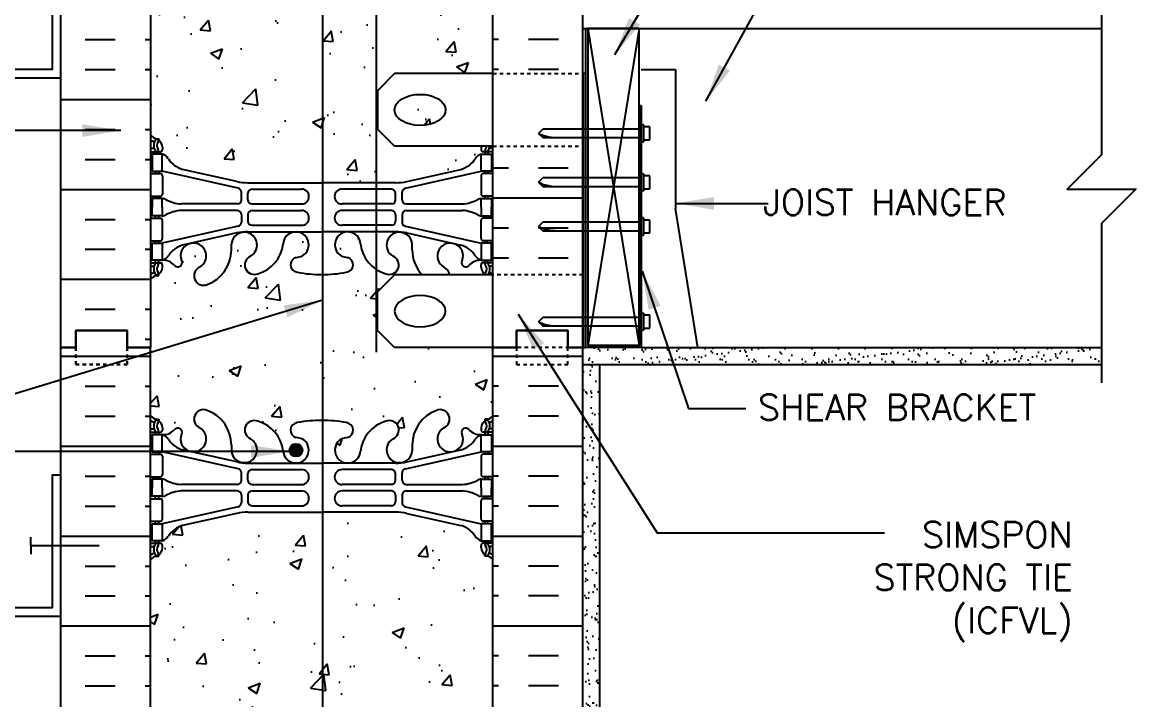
# Model space of a CAD drawing. Header units: inches. Extents: x 108.3 to 158.9, y -15.7 to 51.6.
# Drawn here: x 126.34 to 158.87, y 13.34 to 33.12 of the extents above; entities that cross this region are included whole.
import ezdxf
from ezdxf.enums import TextEntityAlignment as Align

# ---------------------------------------------------------------- set-up
doc = ezdxf.new("R2010")
doc.units = ezdxf.units.IN
doc.header["$LTSCALE"] = 0.5
doc.header["$MEASUREMENT"] = 0
doc.linetypes.add('DASHED2', pattern=[0.375, 0.25, -0.125])
doc.linetypes.add('HIDDEN2', pattern=[0.1875, 0.125, -0.0625])
for name, color, linetype in [('HATCH', 12, 'Continuous'), ('line25', 2, 'Continuous'), ('LINE3', 3, 'Continuous'), ('LINE50', 5, 'Continuous'), ('LINE9', 9, 'Continuous'), ('TEXT', 4, 'Continuous'), ('Web_Edge', 9, 'Continuous')]:
    doc.layers.add(name, color=color, linetype=linetype)
doc.styles.add('DIM', font='romans.shx', dxfattribs={"width": 0.7})
doc.styles.add('ROMANS', font='romans.shx', dxfattribs={"height": 1.125})
doc.dimstyles.new('ext_12', dxfattribs={"dimscale": 12, "dimtxt": 0.09375, "dimasz": 0.09375, "dimexe": 0.09375, "dimexo": 0.0625, "dimgap": 0.0625, "dimtad": 1, "dimdec": 1, "dimzin": 3, "dimdsep": 46, "dimlunit": 4, "dimtxsty": 'DIM', "dimcen": 0.09, "dimdle": 0.09375, "dimclrt": 4, "dimadec": 0, "dimazin": 0, "dimtfac": 1, "dimtdec": 1, "dimtmove": 2, "dimatfit": 3, "dimfxl": 1, "dimfrac": 2, "dimtolj": 1, "dimtzin": 0, "dimarcsym": 0})
pattern_1 = [(37.5, (85.4166, 4.3693), (-0.0157483, 0.481706), [0, -0.38, 0, -0.425, 0, -0.40625]), (7.5, (85.4166, 4.3693), (0.442444, 0.7055365), [0, -0.205, 0, -0.3425, 0, -0.13125]), (327.5, (85.1091, 4.3693), (0.7785355, 0.0014148), [0, -0.125, 0, -0.45, 0, -0.5875]), (317.5, (85.1091, 4.3693), (0.7515317, 0.219419), [0, -0.0625, 0, -0.295, 0, -0.3375])]

msp = doc.modelspace()

# ---------------------------------------------------------------- hatches: boundary and pattern name
at = {"layer": 'HATCH'}
h = msp.add_hatch(dxfattribs=at)
h.set_pattern_fill('AR-CONC', color=256, scale=0.5)
h.paths.add_polyline_path([(135.11, 36.812), (132.935, 36.812, 0.054974), (132.608, 36.776), (131.027, 36.423, 0.17445), (130.62, 36.127, -0.168672), (130.434, 35.977), (130.329, 35.977), (130.329, 35.907), (130.376, 35.907, -0.414214), (130.439, 35.845), (130.439, 35.777, -0.249069), (130.329, 35.57), (130.329, 35.528), (130.239, 35.528, 0.088416), (130.093, 35.431), (130.093, 29.816, 0.088416), (130.239, 29.718), (130.329, 29.718), (130.329, 29.677, -0.249069), (130.439, 29.47), (130.439, 29.402, -0.414214), (130.376, 29.34), (130.329, 29.34), (130.329, 29.27), (130.434, 29.27, -0.168672), (130.62, 29.12, 0.17445), (131.027, 28.824), (132.608, 28.471, 0.054974), (132.935, 28.435), (135.11, 28.435), (135.11, 31.498)])
h.paths.add_polyline_path([(136.677, 36.812), (135.11, 36.812), (135.11, 31.498), (135.11, 28.435), (136.677, 28.435)])
h.paths.add_polyline_path([(140.093, 35.431, 0.08841), (139.947, 35.528), (139.857, 35.528), (139.857, 35.57, -0.249069), (139.747, 35.777), (139.747, 35.845, -0.414214), (139.809, 35.907), (139.857, 35.907), (139.857, 35.977), (139.752, 35.977, -0.168672), (139.566, 36.127, 0.17445), (139.158, 36.423), (137.577, 36.776, 0.054974), (137.251, 36.812), (136.677, 36.812), (136.677, 28.435), (137.251, 28.435, 0.054974), (137.577, 28.471), (139.158, 28.824, 0.17445), (139.566, 29.12, -0.168672), (139.752, 29.27), (139.857, 29.27), (139.857, 29.34), (139.809, 29.34, -0.414214), (139.747, 29.402), (139.747, 29.498), (137.218, 29.498), (136.718, 29.998), (136.718, 31.123), (137.218, 31.623), (140.093, 31.623)])
h.paths.add_polyline_path([(135.11, 50.623), (133.905, 50.623), (132.905, 49.623), (132.905, 50.623), (132.905, 51.623), (131.905, 50.623), (130.093, 50.623), (130.093, 47.816, 0.088416), (130.239, 47.718), (130.329, 47.718), (130.329, 47.677, -0.249069), (130.439, 47.47), (130.439, 47.402, -0.414214), (130.376, 47.34), (130.329, 47.34), (130.329, 47.27), (130.434, 47.27, -0.168672), (130.62, 47.12, 0.17445), (131.027, 46.824), (132.608, 46.471, 0.054974), (132.935, 46.435), (135.11, 46.435)])
h.paths.add_polyline_path([(136.677, 50.623), (135.11, 50.623), (135.11, 46.435), (136.677, 46.435)])
h.paths.add_polyline_path([(140.093, 50.623), (136.677, 50.623), (136.677, 46.435), (137.251, 46.435, 0.054974), (137.577, 46.471), (139.158, 46.824, 0.17445), (139.566, 47.12, -0.168672), (139.752, 47.27), (139.857, 47.27), (139.857, 47.34), (139.809, 47.34, -0.414214), (139.747, 47.402), (139.747, 47.47, -0.249069), (139.857, 47.677), (139.857, 47.718), (139.947, 47.718, 0.08841), (140.093, 47.816)])
h.paths.add_polyline_path([(135.11, 43.754, -0.048684), (134.379, 43.819, -0.921438), (134.383, 44.257, 0.044004), (134.524, 44.297, 1.604516), (133.965, 44.673, -0.307094), (133.226, 43.777, -1), (133.013, 44.288, 1.661382), (132.452, 44.641), (132.452, 44.495, -0.316114), (131.743, 43.46, -1), (131.53, 43.971, 2.135543), (130.989, 44.17, -0.940447), (130.791, 44.019, 0.23174), (130.434, 44.17), (130.329, 44.17), (130.329, 44.1), (130.376, 44.1, -0.414214), (130.439, 44.037), (130.439, 43.97, -0.249069), (130.329, 43.763), (130.329, 43.721), (130.239, 43.721, 0.088416), (130.093, 43.623), (130.093, 41.623, -0.484838), (130.342, 41.623, -0.520567), (130.462, 41.623, -0.520567), (130.646, 41.623, -0.520567), (130.751, 41.623, -0.520567), (130.961, 41.623, -0.520567), (131.087, 41.623, -0.520567), (131.212, 41.623, -0.520567), (131.422, 41.623, -0.520567), (131.632, 41.623, -0.520567), (131.753, 41.623, -0.520567), (131.978, 41.623, -0.520567), (132.073, 41.623, -0.520567), (132.262, 41.623, -0.520567), (132.54, 41.623, -0.520567), (132.75, 41.623, -0.520567), (132.949, 41.623, -0.520567), (133.196, 41.623, -0.520567), (133.306, 41.623, -0.520567), (133.612, 41.623, -0.520567), (133.717, 41.623, -0.520567), (133.832, 41.623, -0.520567), (133.953, 41.623, -0.520567), (134.042, 41.623, -0.520567), (134.158, 41.623, -0.520567), (134.336, 41.623, -0.520567), (134.483, 41.623, -0.520567), (134.635, 41.623, -0.520567), (134.792, 41.623, -0.520567), (134.892, 41.623, -0.520567), (135.071, 41.623, -0.101442), (135.11, 41.661)])
h.paths.add_polyline_path([(136.677, 41.648, 0.437543), (136.496, 41.623, 0.520567), (136.396, 41.666, 0.520567), (136.265, 41.666, 0.520567), (136.176, 41.666, 0.520567), (136.093, 41.666, 0.520567), (136.01, 41.666, 0.520567), (135.92, 41.666, 0.520567), (135.789, 41.666, 0.520567), (135.69, 41.623, 0.520567), (135.485, 41.623, 0.520567), (135.291, 41.623, 0.520567), (135.071, 41.623, 0.520567), (134.892, 41.623, 0.520567), (134.792, 41.623, 0.520567), (134.635, 41.623, 0.520567), (134.483, 41.623, 0.520567), (134.336, 41.623, 0.520567), (134.158, 41.623, 0.520567), (134.042, 41.623, 0.520567), (133.953, 41.623, 0.520567), (133.832, 41.623, 0.520567), (133.717, 41.623, 0.520567), (133.612, 41.623, 0.520567), (133.306, 41.623, 0.520567), (133.196, 41.623, 0.520567), (132.949, 41.623, 0.520567), (132.75, 41.623, 0.520567), (132.54, 41.623, 0.520567), (132.262, 41.623, 0.520567), (132.073, 41.623, 0.520567), (131.978, 41.623, 0.520567), (131.753, 41.623, 0.520567), (131.632, 41.623, 0.520567), (131.422, 41.623, 0.520567), (131.212, 41.623, 0.520567), (131.087, 41.623, 0.520567), (130.961, 41.623, 0.520567), (130.751, 41.623, 0.520567), (130.646, 41.623, 0.520567), (130.462, 41.623, 0.520567), (130.342, 41.623, 0.484838), (130.093, 41.623), (130.093, 39.623, 0.088416), (130.239, 39.526), (130.329, 39.526), (130.329, 39.484, -0.249069), (130.439, 39.277), (130.439, 39.21, -0.414214), (130.376, 39.147), (130.329, 39.147), (130.329, 39.077), (130.434, 39.077, 0.231736), (130.791, 39.228, -0.8344), (131.003, 39.103), (130.991, 39.081, 2.155404), (131.53, 39.276, -1), (131.743, 39.787, -0.311223), (132.452, 38.771), (132.452, 38.606, 1.661382), (133.013, 38.959, -1), (133.226, 39.47, -0.307094), (133.965, 38.574, 1.604516), (134.524, 38.95, 0.044004), (134.383, 38.99, -0.921438), (134.379, 39.428, -0.048684), (135.11, 39.493), (135.11, 39.493, -0.046405), (135.806, 39.428, -0.921438), (135.803, 38.99, 0.044004), (135.661, 38.95, 1.604516), (136.22, 38.574, -0.226374), (136.677, 39.339)])
h.paths.add_polyline_path([(134.524, 38.625, -1), (134.149, 38.625, -1)], flags=16)
h.paths.add_polyline_path([(140.093, 41.623), (140.093, 43.623, 0.08841), (139.947, 43.721), (139.857, 43.721), (139.857, 43.763, -0.249069), (139.747, 43.97), (139.747, 44.037, -0.414214), (139.809, 44.1), (139.857, 44.1), (139.857, 44.17), (139.752, 44.17, 0.231736), (139.394, 44.019, -0.8344), (139.182, 44.144), (139.194, 44.165, 2.155404), (138.656, 43.971, -1), (138.442, 43.46, -0.311223), (137.733, 44.476), (137.733, 44.641, 1.661382), (137.172, 44.288, -1), (136.959, 43.777, -0.075473), (136.677, 43.908), (136.677, 38.243), (137.251, 38.243, 0.024459), (137.396, 38.261, 0.364688), (137.733, 38.606), (137.733, 38.752, -0.316114), (138.442, 39.787, -1), (138.656, 39.276, 2.135543), (139.196, 39.076, -0.940447), (139.394, 39.228, 0.23174), (139.752, 39.077), (139.857, 39.077), (139.857, 39.147), (139.809, 39.147, -0.414214), (139.747, 39.21), (139.747, 39.277, -0.249069), (139.857, 39.484), (139.857, 39.526), (139.947, 39.526, 0.08841), (140.093, 39.623)])
h.paths.add_polyline_path([(136.677, 43.908, -0.226374), (136.22, 44.673, 1.604516), (135.661, 44.297, 0.044004), (135.803, 44.257, -0.921438), (135.806, 43.819, -0.046405), (135.11, 43.754), (135.11, 41.661, -0.398102), (135.291, 41.623, -0.520567), (135.485, 41.623, -0.520567), (135.69, 41.623, -0.520567), (135.789, 41.666, -0.520567), (135.92, 41.666, -0.520567), (136.01, 41.666, -0.520567), (136.093, 41.666, -0.520567), (136.176, 41.666, -0.520567), (136.265, 41.666, -0.520567), (136.396, 41.666, -0.520567), (136.496, 41.623, -0.437543), (136.677, 41.648)])
h = msp.add_hatch(dxfattribs=at)
h.set_pattern_fill('INSUL', color=256, scale=7, style=0)
h.set_pattern_definition([(0, (-2796.069, -373.386), (0, 2.625), []), (0, (-2796.069, -372.511), (0, 2.625), [0.875, -0.875]), (0, (-2796.069, -371.636), (0, 2.625), [0.875, -0.875])])
h.paths.add_polyline_path([(127.468, 23.623), (127.905, 23.623), (127.905, 24.123), (129.405, 24.123), (129.405, 23.623), (130.093, 23.623), (130.093, 41.623), (129.405, 41.623), (129.405, 42.123), (127.905, 42.123), (127.905, 41.623), (127.468, 41.623)])
h = msp.add_hatch(dxfattribs=at)
h.set_pattern_fill('INSUL', color=256, scale=7, style=0)
h.set_pattern_definition([(180, (3066.2542, -373.386), (0, 2.625), []), (180, (3066.2542, -372.511), (0, 2.625), [0.875, -0.875]), (180, (3066.2542, -371.636), (0, 2.625), [0.875, -0.875])])
h.paths.add_polyline_path([(140.093, 31.623), (142.718, 31.623), (142.718, 41.623), (142.28, 41.623), (142.28, 42.123), (140.78, 42.123), (140.78, 41.623), (140.093, 41.623)])
h = msp.add_hatch(dxfattribs=at)
h.set_pattern_fill('AR-CONC', color=256, scale=0.5, style=0)
h.set_pattern_definition([(50, (132.0926, 4.6235), (3.5863, -0.31376), [0.375, -4.125]), (355, (132.0926, 4.6235), (-0.69376, 3.76096), [0.3, -3.3]), (100.451, (132.3915, 4.5973), (2.89255, 3.4472), [0.3187, -3.5057]), (46.184, (132.0926, 5.6235), (5.3362, -0.8276), [0.5625, -6.1875]), (96.636, (132.5373, 5.5545), (4.6733, 4.8706), [0.47805, -5.2586]), (351.184, (132.0926, 5.6235), (4.6733, 4.8706), [0.45, -4.95]), (21, (132.5926, 5.3735), (2.98454, -2.0131), [0.375, -4.125]), (326, (132.5926, 5.3735), (1.2166, 3.62575), [0.3, -3.3]), (71.451, (132.8413, 5.2057), (4.2011, 1.61265), [0.3187, -3.5057]), (37.5, (132.0926, 4.6235), (0.0608, 1.66447), [0, -3.26, 0, -3.35, 0, -3.3125]), (7.5, (132.0926, 4.6235), (1.31535, 1.97206), [0, -1.91, 0, -3.185, 0, -1.2625]), (327.5, (130.9776, 4.6235), (2.66911, -0.112774), [0, -1.25, 0, -3.9, 0, -5.175]), (317.5, (130.4776, 4.6235), (2.91593, 0.50052), [0, -1.625, 0, -2.59, 0, -3.675])])
edge = h.paths.add_edge_path(flags=17)
edge.add_ellipse((137.963, 30.561), major_axis=(-0.746, 0), ratio=0.610344, start_angle=0, end_angle=360)
h = msp.add_hatch(dxfattribs=at)
h.set_pattern_fill('INSUL', color=256, scale=7, style=0)
h.set_pattern_definition([(0, (85.4166, 4.3693), (0, 2.625), []), (0, (85.4166, 5.2443), (0, 2.625), [0.875, -0.875]), (0, (85.4166, 6.1193), (0, 2.625), [0.875, -0.875])])
h.paths.add_polyline_path([(142.718, 29.498), (140.093, 29.498), (140.093, 25.748), (142.718, 25.748)])
h = msp.add_hatch(dxfattribs=at)
h.set_pattern_fill('AR-CONC', color=256, scale=0.5)
h.paths.add_polyline_path([(135.11, 18.812), (132.935, 18.812, 0.054974), (132.608, 18.776), (131.027, 18.423, 0.17445), (130.62, 18.127, -0.168672), (130.434, 17.977), (130.329, 17.977), (130.329, 17.907), (130.376, 17.907, -0.414214), (130.439, 17.845), (130.439, 17.777, -0.249069), (130.329, 17.57), (130.329, 17.528), (130.239, 17.528, 0.088416), (130.093, 17.431), (130.093, 11.816, 0.088416), (130.239, 11.718), (130.329, 11.718), (130.329, 11.677, -0.249069), (130.439, 11.47), (130.439, 11.402, -0.414214), (130.376, 11.34), (130.329, 11.34), (130.329, 11.27), (130.434, 11.27, -0.168672), (130.62, 11.12, 0.17445), (131.027, 10.824), (132.608, 10.471, 0.054974), (132.935, 10.435), (135.11, 10.435)])
h.paths.add_polyline_path([(140.093, 17.431, 0.08841), (139.947, 17.528), (139.857, 17.528), (139.857, 17.57, -0.249069), (139.747, 17.777), (139.747, 17.845, -0.414214), (139.809, 17.907), (139.857, 17.907), (139.857, 17.977), (139.752, 17.977, -0.168672), (139.566, 18.127, 0.17445), (139.158, 18.423), (137.577, 18.776, 0.054974), (137.251, 18.812), (135.11, 18.812), (135.11, 10.435), (137.251, 10.435, 0.054974), (137.577, 10.471), (139.158, 10.824, 0.17445), (139.566, 11.12, -0.168672), (139.752, 11.27), (139.857, 11.27), (139.857, 11.34), (139.809, 11.34, -0.414214), (139.747, 11.402), (139.747, 11.47, -0.249069), (139.857, 11.677), (139.857, 11.718), (139.947, 11.718, 0.08841), (140.093, 11.816)])
h.paths.add_polyline_path([(140.093, 7.623, 0.08841), (139.947, 7.721), (139.857, 7.721), (139.857, 7.763, -0.249069), (139.747, 7.97), (139.747, 8.037, -0.414214), (139.809, 8.1), (139.857, 8.1), (139.857, 8.17), (139.752, 8.17, 0.231736), (139.394, 8.019, -0.8344), (139.182, 8.144), (139.194, 8.165, 2.155404), (138.656, 7.971, -1), (138.442, 7.46, -0.311223), (137.733, 8.476), (137.733, 8.641, 1.661382), (137.172, 8.288, -1), (136.959, 7.777, -0.307094), (136.22, 8.673, 1.604516), (135.661, 8.297, 0.044004), (135.803, 8.257, -0.921438), (135.806, 7.819, -0.046405), (135.11, 7.754), (135.11, 5.623), (140.093, 5.623)])
h.paths.add_polyline_path([(135.11, 7.754, -0.048684), (134.379, 7.819, -0.921438), (134.383, 8.257, 0.044004), (134.524, 8.297, 1.604516), (133.965, 8.673, -0.307094), (133.226, 7.777, -1), (133.013, 8.288, 1.661382), (132.452, 8.641), (132.452, 8.495, -0.316114), (131.743, 7.46, -1), (131.53, 7.971, 2.135543), (130.989, 8.17, -0.940447), (130.791, 8.019, 0.23174), (130.434, 8.17), (130.329, 8.17), (130.329, 8.1), (130.376, 8.1, -0.414214), (130.439, 8.037), (130.439, 7.97, -0.249069), (130.329, 7.763), (130.329, 7.721), (130.239, 7.721, 0.088416), (130.093, 7.623), (130.093, 5.623), (131.905, 5.623), (132.905, 6.623), (132.905, 5.623), (132.905, 4.623), (133.905, 5.623), (135.11, 5.623)])
h.paths.add_polyline_path([(140.093, 23.623), (137.218, 23.623), (136.718, 24.123), (136.718, 25.248), (137.218, 25.748), (138.016, 25.748, -0.184932), (137.733, 26.476), (137.733, 26.641, 1.661382), (137.172, 26.288, -1), (136.959, 25.777, -0.307094), (136.22, 26.673, 1.604516), (135.661, 26.297, 0.044004), (135.803, 26.257, -0.921438), (135.806, 25.819, -0.046405), (135.11, 25.754), (135.11, 21.493, -0.046405), (135.806, 21.428, -0.921438), (135.803, 20.99, 0.044004), (135.661, 20.95, 1.604516), (136.22, 20.574, -0.307094), (136.959, 21.47, -1), (137.172, 20.959, 1.661382), (137.733, 20.606), (137.733, 20.752, -0.316114), (138.442, 21.787, -1), (138.656, 21.276, 2.135543), (139.196, 21.076, -0.940447), (139.394, 21.228, 0.23174), (139.752, 21.077), (139.857, 21.077), (139.857, 21.147), (139.809, 21.147, -0.414214), (139.747, 21.21), (139.747, 21.277, -0.249069), (139.857, 21.484), (139.857, 21.526), (139.947, 21.526, 0.08841), (140.093, 21.623)])
h.paths.add_polyline_path([(139.182, 26.144), (139.194, 26.165, 2.155404), (138.656, 25.971, -0.270238), (138.824, 25.748), (139.857, 25.748), (139.857, 25.763, -0.249069), (139.747, 25.97), (139.747, 26.037, -0.414214), (139.809, 26.1), (139.857, 26.1), (139.857, 26.17), (139.752, 26.17, 0.231736), (139.394, 26.019, -0.8344)], flags=17)
h.paths.add_polyline_path([(135.11, 25.754, -0.048684), (134.379, 25.819, -0.921438), (134.383, 26.257, 0.044004), (134.524, 26.297, 1.604516), (133.965, 26.673, -0.307094), (133.226, 25.777, -1), (133.013, 26.288, 1.661382), (132.452, 26.641), (132.452, 26.495, -0.316114), (131.743, 25.46, -1), (131.53, 25.971, 2.135543), (130.989, 26.17, -0.940447), (130.791, 26.019, 0.23174), (130.434, 26.17), (130.329, 26.17), (130.329, 26.1), (130.376, 26.1, -0.414214), (130.439, 26.037), (130.439, 25.97, -0.249069), (130.329, 25.763), (130.329, 25.721), (130.239, 25.721, 0.088416), (130.093, 25.623), (130.093, 23.623), (130.093, 21.623, 0.088416), (130.239, 21.526), (130.329, 21.526), (130.329, 21.484, -0.249069), (130.439, 21.277), (130.439, 21.21, -0.414214), (130.376, 21.147), (130.329, 21.147), (130.329, 21.077), (130.434, 21.077, 0.231736), (130.791, 21.228, -0.8344), (131.003, 21.103), (130.991, 21.081, 2.155404), (131.53, 21.276, -1), (131.743, 21.787, -0.311223), (132.452, 20.771), (132.452, 20.606, 1.661382), (133.013, 20.959, -1), (133.226, 21.47, -0.307094), (133.965, 20.574, 1.604516), (134.524, 20.95, 0.044004), (134.383, 20.99, -0.921438), (134.379, 21.428, -0.048684), (135.11, 21.493)])
h.paths.add_polyline_path([(134.524, 20.625, -1), (134.149, 20.625, -1)], flags=16)
h = msp.add_hatch(dxfattribs=at)
h.set_pattern_fill('INSUL', color=256, scale=7, style=0)
h.set_pattern_definition([(7e-15, (-2796.069, -391.386), (0, 2.625), []), (7e-15, (-2796.069, -390.511), (0, 2.625), [0.875, -0.875]), (7e-15, (-2796.069, -389.636), (0, 2.625), [0.875, -0.875])])
h.paths.add_polyline_path([(127.468, 5.623), (127.905, 5.623), (127.905, 6.123), (129.405, 6.123), (129.405, 5.623), (130.093, 5.623), (130.093, 23.623), (129.405, 23.623), (129.405, 24.123), (127.905, 24.123), (127.905, 23.623), (127.468, 23.623)])
h = msp.add_hatch(dxfattribs=at)
h.set_pattern_fill('INSUL', color=256, scale=7, style=0)
h.set_pattern_definition([(180, (3066.2542, -391.386), (0, 2.625), []), (180, (3066.2542, -390.511), (0, 2.625), [0.875, -0.875]), (180, (3066.2542, -389.636), (0, 2.625), [0.875, -0.875])])
h.paths.add_polyline_path([(142.718, 5.623), (142.28, 5.623), (142.28, 6.123), (140.78, 6.123), (140.78, 5.623), (140.093, 5.623), (140.093, 23.623), (140.78, 23.623), (140.78, 24.123), (142.28, 24.123), (142.28, 23.623), (142.718, 23.623)])
h = msp.add_hatch(dxfattribs=at)
h.set_pattern_fill('AR-SAND', color=256, scale=0.25, style=0)
h.set_pattern_definition(pattern_1)
h.paths.add_polyline_path([(157.869, 23.123), (157.869, 23.623), (144.423, 23.623), (142.798, 23.623), (142.718, 23.623), (142.718, 23.123)])
h = msp.add_hatch(dxfattribs=at)
h.set_pattern_fill('AR-SAND', color=256, scale=0.25, style=0)
h.set_pattern_definition(pattern_1)
h.paths.add_polyline_path([(143.218, 23.123), (142.718, 23.123), (142.718, 5.623), (143.218, 5.623)])
at = {"layer": 'LINE3'}
msp.add_hatch(color=256, dxfattribs=at).paths.add_polyline_path([(134.149, 20.625, 1), (134.524, 20.625, 1)])

# ---------------------------------------------------------------- linework, layer by layer
at = {"layer": 'HATCH'}
for p, q in [((142.86, 32.936), (144.36, 23.686)), ((144.36, 32.936), (142.86, 23.686))]:
    msp.add_line(p, q, dxfattribs=at)
at = {"layer": 'line25'}
for p, q in [((130.093, 41.623), (130.093, 23.623)), ((140.093, 17.998), (140.093, 41.623)), ((142.718, 32.936), (157.869, 32.936)), ((144.36, 30.686), (144.36, 23.686)), ((130.093, 5.623), (130.093, 23.623)), ((144.36, 23.686), (142.86, 23.686)), ((144.423, 23.623), (157.869, 23.623)), ((144.423, 23.623), (145.735, 23.623)), ((140.093, 5.623), (140.093, 17.998))]:
    msp.add_line(p, q, dxfattribs=at)
at = {"layer": 'line25', "color": 9}
for p, q in [((141.423, 29.877), (141.548, 30.002)), ((144.485, 30.127), (144.423, 30.127)), ((144.423, 30.127), (144.423, 29.627)), ((144.485, 30.127), (144.485, 29.627)), ((144.673, 30.065), (144.485, 30.065)), ((144.673, 29.69), (144.673, 30.065)), ((141.423, 29.877), (141.548, 29.752)), ((144.423, 29.627), (144.485, 29.627)), ((144.485, 29.69), (144.673, 29.69)), ((144.485, 28.699), (144.423, 28.699)), ((144.423, 28.699), (144.423, 28.199)), ((144.485, 28.699), (144.485, 28.199)), ((144.673, 28.636), (144.485, 28.636)), ((144.673, 28.261), (144.673, 28.636)), ((141.423, 28.449), (141.548, 28.574)), ((141.423, 28.449), (141.548, 28.324)), ((144.423, 28.199), (144.485, 28.199)), ((144.485, 28.261), (144.673, 28.261)), ((144.485, 27.405), (144.423, 27.405)), ((144.423, 27.405), (144.423, 26.905)), ((144.485, 27.405), (144.485, 26.905)), ((144.673, 27.342), (144.485, 27.342)), ((144.673, 26.967), (144.673, 27.342)), ((141.423, 27.155), (141.548, 27.28)), ((141.423, 27.155), (141.548, 27.03)), ((144.423, 26.905), (144.485, 26.905)), ((144.485, 26.967), (144.673, 26.967)), ((141.423, 24.376), (141.548, 24.501)), ((144.485, 24.626), (144.423, 24.626)), ((144.423, 24.626), (144.423, 24.126)), ((144.485, 24.626), (144.485, 24.126)), ((144.673, 24.563), (144.485, 24.563)), ((144.673, 24.188), (144.673, 24.563)), ((141.423, 24.376), (141.548, 24.251)), ((144.423, 24.126), (144.485, 24.126)), ((144.485, 24.188), (144.673, 24.188))]:
    msp.add_line(p, q, dxfattribs=at)
at = {"layer": 'line25'}
msp.add_lwpolyline([(142.86, 23.686), (144.36, 23.686), (144.36, 32.936), (142.86, 32.936)], close=True, dxfattribs=at)
at = {"layer": 'line25', "color": 9}
for points in [[(141.548, 29.752), (144.423, 29.752), (144.423, 30.002), (141.548, 30.002)], [(141.548, 28.324), (144.423, 28.324), (144.423, 28.574), (141.548, 28.574)], [(141.548, 27.03), (144.423, 27.03), (144.423, 27.28), (141.548, 27.28)], [(141.548, 24.251), (144.423, 24.251), (144.423, 24.501), (141.548, 24.501)]]:
    msp.add_lwpolyline(points, dxfattribs=at)
for points in [[(141.423, 29.877), (141.621, 29.8), (141.991, 29.752)], [(141.423, 28.449), (141.621, 28.371), (141.991, 28.324)], [(141.423, 27.155), (141.621, 27.077), (141.991, 27.03)], [(141.423, 24.376), (141.621, 24.298), (141.991, 24.251)]]:
    msp.add_spline(points, degree=3, dxfattribs=at)
at = {"layer": 'LINE3'}
for p, q in [((136.677, 50.623), (136.677, 23.483)), ((135.11, 40.161), (135.11, 31.498)), ((135.11, 31.498), (135.11, 5.623))]:
    msp.add_line(p, q, dxfattribs=at)
msp.add_circle((134.337, 20.625), 0.188, dxfattribs=at)
at = {"layer": 'LINE50'}
for p, q in [((127.468, 23.623), (127.468, 41.623)), ((142.718, 23.623), (142.718, 41.623)), ((127.468, 5.623), (127.468, 23.623)), ((142.718, 5.623), (142.718, 23.623))]:
    msp.add_line(p, q, dxfattribs=at)
for points in [[(130.093, 23.623), (129.405, 23.623), (129.405, 24.123), (127.905, 24.123), (127.905, 23.623), (127.468, 23.623)], [(127.468, 23.623), (127.905, 23.623), (127.905, 24.123), (129.405, 24.123), (129.405, 23.623), (130.093, 23.623)], [(127.468, 23.623), (127.905, 23.623), (127.905, 24.123), (129.405, 24.123), (129.405, 23.623), (130.093, 23.623)], [(140.093, 23.623), (140.78, 23.623), (140.78, 24.123), (142.28, 24.123), (142.28, 23.623), (142.718, 23.623)], [(142.718, 23.623), (142.28, 23.623), (142.28, 24.123), (140.78, 24.123), (140.78, 23.623), (140.093, 23.623)]]:
    msp.add_lwpolyline(points, dxfattribs=at)
at = {"layer": 'LINE9'}
for p, q in [((142.798, 32.936), (142.798, 23.623)), ((137.218, 31.623), (136.718, 31.123)), ((140.093, 31.623), (137.218, 31.623)), ((144.423, 31.742), (145.423, 31.742)), ((145.423, 31.742), (145.423, 27.683)), ((144.36, 30.686), (144.423, 30.686)), ((144.423, 30.686), (144.423, 23.623)), ((137.218, 29.498), (136.718, 29.998)), ((140.093, 29.498), (137.218, 29.498)), ((146.081, 23.623), (145.423, 27.683)), ((137.218, 25.748), (136.718, 25.248)), ((140.093, 25.748), (137.218, 25.748)), ((137.218, 23.623), (136.718, 24.123)), ((140.093, 23.623), (137.218, 23.623)), ((144.423, 23.623), (142.798, 23.623)), ((142.718, 23.123), (157.869, 23.123)), ((143.218, 5.623), (143.218, 23.123)), ((126.593, 17.836), (126.593, 18.086)), ((126.593, 17.836), (128.593, 17.836)), ((126.593, 17.836), (126.593, 17.586))]:
    msp.add_line(p, q, dxfattribs=at)
at = {"layer": 'LINE9', "linetype": 'HIDDEN2'}
for p, q in [((140.093, 31.623), (142.718, 31.623)), ((140.093, 29.498), (142.718, 29.498)), ((142.718, 25.748), (140.093, 25.748)), ((142.718, 23.623), (140.093, 23.623))]:
    msp.add_line(p, q, dxfattribs=at)
at = {"layer": 'LINE9'}
for points in [[(127.468, 35.619), (127.218, 35.619), (127.218, 31.744), (124.468, 31.744), (124.468, 31.494), (127.468, 31.494)], [(142.718, 23.623), (142.798, 23.623), (142.798, 31.623), (142.718, 31.623)], [(127.468, 19.899), (127.218, 19.899), (127.218, 16.024), (124.468, 16.024), (124.468, 15.774), (127.468, 15.774)]]:
    msp.add_lwpolyline(points, close=True, dxfattribs=at)
for points in [[(157.869, 34.373), (157.869, 32.006)], [(157.869, 32.006), (157.869, 29.248), (156.869, 28.248), (158.869, 28.248), (157.869, 27.248), (157.869, 22.595)], [(136.718, 31.123), (136.718, 29.998)], [(136.718, 24.123), (136.718, 25.248)]]:
    msp.add_lwpolyline(points, dxfattribs=at)
at = {"layer": 'LINE9', "linetype": 'DASHED2', "ltscale": 0.15}
for points in [[(129.405, 23.623), (129.405, 23.623), (129.405, 23.123), (127.905, 23.123), (127.905, 23.623), (127.905, 23.623)], [(140.78, 23.623), (140.78, 23.623), (140.78, 23.123), (142.28, 23.123), (142.28, 23.623), (142.28, 23.623)]]:
    msp.add_lwpolyline(points, dxfattribs=at)
at = {"layer": 'LINE9', "color": 8, "linetype": 'DASHED2', "ltscale": 0.15}
msp.add_lwpolyline([(127.905, 23.623), (127.905, 23.623), (127.905, 23.123), (129.405, 23.123), (129.405, 23.623), (129.405, 23.623)], dxfattribs=at)
at = {"layer": 'LINE9'}
msp.add_ellipse((137.963, 30.561), major_axis=(-0.746, 0), ratio=0.610344, dxfattribs=at)
at = {"layer": 'LINE9', "extrusion": (0, 0, -1)}
msp.add_ellipse((137.963, 24.686), major_axis=(-0.746, 0), ratio=0.610344, dxfattribs=at)
at = {"layer": 'Web_Edge', "color": 8}
for p, q in [((130.239, 29.718), (130.329, 29.718)), ((130.329, 29.718), (130.329, 29.677)), ((130.093, 29.44), (130.17, 29.44)), ((130.093, 29.34), (130.376, 29.34)), ((130.239, 29.34), (130.239, 29.27)), ((130.329, 29.34), (130.329, 29.27)), ((130.439, 29.47), (130.439, 29.402)), ((139.747, 29.47), (139.747, 29.402)), ((140.093, 29.34), (139.809, 29.34)), ((139.857, 29.34), (139.857, 29.27)), ((139.947, 29.34), (139.947, 29.27)), ((140.093, 29.44), (140.015, 29.44)), ((130.093, 28.7), (130.376, 28.7)), ((130.239, 28.77), (130.239, 28.7)), ((130.329, 28.77), (130.329, 28.7)), ((132.651, 28.273), (130.434, 28.77)), ((130.439, 28.637), (130.439, 28.102)), ((132.608, 28.471), (131.027, 28.824)), ((137.534, 28.273), (139.752, 28.77)), ((137.577, 28.471), (139.158, 28.824)), ((139.747, 28.637), (139.747, 28.102)), ((140.093, 28.7), (139.809, 28.7)), ((139.857, 28.77), (139.857, 28.7)), ((139.947, 28.77), (139.947, 28.7)), ((132.935, 28.435), (135.093, 28.435)), ((137.251, 28.435), (135.093, 28.435)), ((130.093, 28.04), (130.376, 28.04)), ((130.239, 28.04), (130.239, 27.97)), ((130.329, 28.04), (130.329, 27.97)), ((132.749, 27.939), (132.749, 28.151)), ((132.936, 27.94), (132.936, 28.124)), ((133.061, 28.249), (134.501, 28.249)), ((137.124, 28.249), (135.684, 28.249)), ((137.249, 27.94), (137.249, 28.124)), ((137.436, 27.939), (137.436, 28.151)), ((140.093, 28.04), (139.809, 28.04)), ((139.857, 28.04), (139.857, 27.97)), ((139.947, 28.04), (139.947, 27.97)), ((132.624, 27.814), (130.986, 27.814)), ((133.061, 27.815), (134.501, 27.815)), ((137.124, 27.815), (135.684, 27.815)), ((137.561, 27.814), (139.199, 27.814)), ((130.093, 27.4), (130.376, 27.4)), ((130.239, 27.4), (130.239, 27.47)), ((130.329, 27.4), (130.329, 27.47)), ((130.439, 26.802), (130.439, 27.337)), ((132.624, 27.626), (130.986, 27.626)), ((132.749, 27.501), (132.749, 27.288)), ((132.936, 27.5), (132.936, 27.316)), ((133.061, 27.625), (134.501, 27.625)), ((137.124, 27.625), (135.684, 27.625)), ((137.249, 27.5), (137.249, 27.316)), ((137.436, 27.501), (137.436, 27.288)), ((137.561, 27.626), (139.199, 27.626)), ((139.747, 26.802), (139.747, 27.337)), ((140.093, 27.4), (139.809, 27.4)), ((139.857, 27.4), (139.857, 27.47)), ((139.947, 27.4), (139.947, 27.47)), ((132.651, 27.166), (130.434, 26.67)), ((132.935, 27.004), (135.093, 27.004)), ((133.061, 27.191), (134.501, 27.191)), ((137.251, 27.004), (135.093, 27.004)), ((137.124, 27.191), (135.684, 27.191)), ((137.534, 27.166), (139.752, 26.67)), ((130.093, 26.74), (130.376, 26.74)), ((130.239, 26.67), (130.239, 26.74)), ((130.329, 26.67), (130.329, 26.74)), ((132.608, 26.968), (131.027, 26.615)), ((137.577, 26.968), (139.158, 26.615)), ((140.093, 26.74), (139.809, 26.74)), ((139.857, 26.67), (139.857, 26.74)), ((139.947, 26.67), (139.947, 26.74)), ((132.452, 26.476), (132.452, 26.641)), ((137.733, 26.476), (137.733, 26.641)), ((130.093, 26.1), (130.376, 26.1)), ((130.239, 26.1), (130.239, 26.17)), ((130.329, 26.1), (130.329, 26.17)), ((130.439, 25.97), (130.439, 26.037)), ((130.991, 26.165), (131.003, 26.144)), ((139.194, 26.165), (139.182, 26.144)), ((139.747, 25.97), (139.747, 26.037)), ((140.093, 26.1), (139.809, 26.1)), ((139.857, 26.1), (139.857, 26.17)), ((139.947, 26.1), (139.947, 26.17)), ((130.093, 26), (130.17, 26)), ((130.239, 25.721), (130.329, 25.721)), ((130.329, 25.721), (130.329, 25.763)), ((139.857, 25.748), (139.857, 25.763)), ((140.093, 26), (140.015, 26))]:
    msp.add_line(p, q, dxfattribs=at)
at = {"layer": 'Web_Edge'}
for p, q in [((130.239, 21.526), (130.329, 21.526)), ((130.329, 21.526), (130.329, 21.484)), ((139.947, 21.526), (139.857, 21.526)), ((139.857, 21.526), (139.857, 21.484)), ((130.093, 21.247), (130.17, 21.247)), ((130.093, 21.147), (130.376, 21.147)), ((130.239, 21.147), (130.239, 21.077)), ((130.329, 21.147), (130.329, 21.077)), ((130.439, 21.277), (130.439, 21.21)), ((139.747, 21.277), (139.747, 21.21)), ((140.093, 21.147), (139.809, 21.147)), ((139.857, 21.147), (139.857, 21.077)), ((139.947, 21.147), (139.947, 21.077)), ((140.093, 21.247), (140.015, 21.247)), ((130.991, 21.081), (131.003, 21.103)), ((139.194, 21.081), (139.182, 21.103)), ((130.093, 20.507), (130.376, 20.507)), ((130.239, 20.577), (130.239, 20.507)), ((130.329, 20.577), (130.329, 20.507)), ((132.651, 20.081), (130.434, 20.577)), ((132.608, 20.279), (131.027, 20.632)), ((132.452, 20.771), (132.452, 20.606)), ((137.534, 20.081), (139.752, 20.577)), ((137.577, 20.279), (139.158, 20.632)), ((137.733, 20.771), (137.733, 20.606)), ((140.093, 20.507), (139.809, 20.507)), ((139.857, 20.577), (139.857, 20.507)), ((139.947, 20.577), (139.947, 20.507)), ((130.439, 20.445), (130.439, 19.91)), ((132.935, 20.243), (135.093, 20.243)), ((137.251, 20.243), (135.093, 20.243)), ((139.747, 20.445), (139.747, 19.91)), ((130.093, 19.847), (130.376, 19.847)), ((130.239, 19.847), (130.239, 19.777)), ((130.329, 19.847), (130.329, 19.777)), ((132.749, 19.746), (132.749, 19.959)), ((132.936, 19.747), (132.936, 19.931)), ((133.061, 20.056), (134.501, 20.056)), ((137.124, 20.056), (135.684, 20.056)), ((137.249, 19.747), (137.249, 19.931)), ((137.436, 19.746), (137.436, 19.959)), ((140.093, 19.847), (139.809, 19.847)), ((139.857, 19.847), (139.857, 19.777)), ((139.947, 19.847), (139.947, 19.777)), ((132.624, 19.621), (130.986, 19.621)), ((133.061, 19.622), (134.501, 19.622)), ((137.124, 19.622), (135.684, 19.622)), ((137.561, 19.621), (139.199, 19.621)), ((130.093, 19.207), (130.376, 19.207)), ((130.239, 19.207), (130.239, 19.277)), ((130.329, 19.207), (130.329, 19.277)), ((132.624, 19.433), (130.986, 19.433)), ((132.749, 19.308), (132.749, 19.096)), ((132.936, 19.307), (132.936, 19.123)), ((133.061, 19.432), (134.501, 19.432)), ((137.124, 19.432), (135.684, 19.432)), ((137.249, 19.307), (137.249, 19.123)), ((137.436, 19.308), (137.436, 19.096)), ((137.561, 19.433), (139.199, 19.433)), ((140.093, 19.207), (139.809, 19.207)), ((139.857, 19.207), (139.857, 19.277)), ((139.947, 19.207), (139.947, 19.277)), ((132.651, 18.974), (130.434, 18.477)), ((130.439, 18.61), (130.439, 19.145)), ((133.061, 18.998), (134.501, 18.998)), ((137.124, 18.998), (135.684, 18.998)), ((137.534, 18.974), (139.752, 18.477)), ((139.747, 18.61), (139.747, 19.145)), ((130.093, 18.547), (130.376, 18.547)), ((130.239, 18.477), (130.239, 18.547)), ((130.329, 18.477), (130.329, 18.547)), ((132.608, 18.776), (131.027, 18.423)), ((132.935, 18.812), (135.093, 18.812)), ((137.251, 18.812), (135.093, 18.812)), ((137.577, 18.776), (139.158, 18.423)), ((140.093, 18.547), (139.809, 18.547)), ((139.857, 18.477), (139.857, 18.547)), ((139.947, 18.477), (139.947, 18.547)), ((130.093, 17.907), (130.376, 17.907)), ((130.239, 17.907), (130.239, 17.977)), ((130.329, 17.907), (130.329, 17.977)), ((140.093, 17.907), (139.809, 17.907)), ((139.857, 17.907), (139.857, 17.977)), ((139.947, 17.907), (139.947, 17.977)), ((130.093, 17.807), (130.17, 17.807)), ((130.329, 17.528), (130.329, 17.57)), ((130.439, 17.777), (130.439, 17.845)), ((139.747, 17.777), (139.747, 17.845)), ((139.857, 17.528), (139.857, 17.57)), ((140.093, 17.807), (140.015, 17.807)), ((130.239, 17.528), (130.329, 17.528)), ((139.947, 17.528), (139.857, 17.528))]:
    msp.add_line(p, q, dxfattribs=at)
at = {"layer": 'Web_Edge', "color": 8}
for points in [[(130.134, 28.77), (130.434, 28.77), (130.434, 29.27), (130.134, 29.27)], [(140.052, 28.77), (139.752, 28.77), (139.752, 29.27), (140.052, 29.27)], [(130.134, 26.67), (130.434, 26.67), (130.434, 26.17), (130.134, 26.17)], [(140.052, 26.67), (139.752, 26.67), (139.752, 26.17), (140.052, 26.17)]]:
    msp.add_lwpolyline(points, close=True, dxfattribs=at)
for points in [[(130.434, 27.72), (130.434, 27.97), (130.134, 27.97), (130.134, 27.72)], [(130.434, 27.72), (130.434, 27.47), (130.134, 27.47), (130.134, 27.72)], [(139.752, 27.72), (139.752, 27.97), (140.052, 27.97), (140.052, 27.72)], [(139.752, 27.72), (139.752, 27.47), (140.052, 27.47), (140.052, 27.72)]]:
    msp.add_lwpolyline(points, dxfattribs=at)
at = {"layer": 'Web_Edge'}
for points in [[(130.134, 20.577), (130.434, 20.577), (130.434, 21.077), (130.134, 21.077)], [(140.052, 20.577), (139.752, 20.577), (139.752, 21.077), (140.052, 21.077)], [(130.134, 18.477), (130.434, 18.477), (130.434, 17.977), (130.134, 17.977)], [(140.052, 18.477), (139.752, 18.477), (139.752, 17.977), (140.052, 17.977)]]:
    msp.add_lwpolyline(points, close=True, dxfattribs=at)
for points in [[(130.434, 19.527), (130.434, 19.777), (130.134, 19.777), (130.134, 19.527)], [(130.434, 19.527), (130.434, 19.277), (130.134, 19.277), (130.134, 19.527)], [(139.752, 19.527), (139.752, 19.777), (140.052, 19.777), (140.052, 19.527)], [(139.752, 19.527), (139.752, 19.277), (140.052, 19.277), (140.052, 19.527)]]:
    msp.add_lwpolyline(points, dxfattribs=at)
at = {"layer": 'Web_Edge', "color": 8}
for centre, radius, start, end in [((130.439, 30.177), 0.5, 226.2109, 250.5288), ((130.439, 30.177), 0.6, 234.7832, 245.0748), ((130.432, 29.524), 0.25, 140.1145, 222.4609), ((130.177, 29.614), 0.021, 343.464, 63.9957), ((130.275, 29.655), 0.045, 321.448, 139.1879), ((130.189, 29.47), 0.25, 0, 70.5288), ((130.432, 29.524), 0.16, 140.0001, 222.4609), ((130.171, 29.459), 0.0196, 269.4032, 15.4901), ((130.281, 29.386), 0.045, 222.4609, 42.4609), ((130.376, 29.402), 0.0625, 270, 0), ((139.997, 29.47), 0.25, 173.3758, 180), ((139.809, 29.402), 0.0625, 180, 270), ((139.904, 29.386), 0.045, 137.5391, 317.5391), ((139.753, 29.524), 0.16, 317.5391, 350.7495), ((139.753, 29.524), 0.25, 317.5391, 354.0949), ((140.015, 29.459), 0.0196, 164.5099, 270.5968), ((130.311, 28.927), 0.364, 34.9775, 70.3387), ((131.234, 29.538), 0.743, 212.7919, 253.8107), ((138.951, 29.538), 0.743, 286.1893, 327.2081), ((139.874, 28.927), 0.364, 109.6613, 145.0225), ((130.376, 28.637), 0.0625, 0, 90), ((139.809, 28.637), 0.0625, 90, 180), ((132.935, 29.935), 1.5, 257.4135, 270), ((137.251, 29.935), 1.5, 270, 282.5865), ((130.376, 28.102), 0.0625, 270, 0), ((132.624, 28.151), 0.125, 0, 77.3767), ((133.061, 28.124), 0.125, 90, 180), ((134.501, 28.032), 0.217, 270, 90), ((135.684, 28.032), 0.217, 90, 270), ((137.124, 28.124), 0.125, 0, 90), ((137.561, 28.151), 0.125, 102.6233, 180), ((139.809, 28.102), 0.0625, 180, 270), ((130.429, 27.751), 0.219, 60.4937, 88.92), ((131.075, 28.981), 1.17, 242.6365, 265.6505), ((132.624, 27.939), 0.125, 270, 0), ((133.061, 27.94), 0.125, 180, 270), ((137.124, 27.94), 0.125, 270, 360), ((137.561, 27.939), 0.125, 180, 270), ((139.11, 28.981), 1.17, 274.3495, 297.3635), ((139.756, 27.751), 0.219, 91.08, 119.5063), ((130.376, 27.337), 0.0625, 0, 90), ((130.429, 27.688), 0.219, 271.08, 299.5063), ((131.075, 26.459), 1.17, 94.3495, 117.3635), ((132.624, 27.501), 0.125, 0, 90), ((133.061, 27.5), 0.125, 90, 180), ((134.501, 27.408), 0.217, 270, 90), ((135.684, 27.408), 0.217, 90, 270), ((137.124, 27.5), 0.125, 0, 90), ((137.561, 27.501), 0.125, 90, 180), ((139.11, 26.459), 1.17, 62.6365, 85.6505), ((139.756, 27.688), 0.219, 240.4937, 268.92), ((139.809, 27.337), 0.0625, 90, 180), ((132.935, 25.504), 1.5, 90, 102.5865), ((132.624, 27.288), 0.125, 282.6233, 0), ((133.061, 27.316), 0.125, 180, 270), ((134.337, 26.622), 0.375, 299.9315, 175.7552), ((135.849, 26.622), 0.375, 4.2448, 240.0685), ((137.124, 27.316), 0.125, 270, 0), ((137.251, 25.504), 1.5, 77.4135, 90), ((137.561, 27.288), 0.125, 180, 257.3767), ((130.376, 26.802), 0.0625, 270, 0), ((132.826, 26.613), 0.375, 299.9315, 175.7552), ((137.359, 26.613), 0.375, 4.2448, 240.0685), ((139.809, 26.802), 0.0625, 180, 270), ((131.234, 25.901), 0.743, 106.1893, 147.2081), ((131.343, 26.296), 0.375, 299.9315, 200.3757), ((131.361, 26.482), 1.092, 290.5175, 359.6668), ((132.936, 26.769), 1.034, 286.3365, 353.3331), ((137.25, 26.769), 1.034, 186.6669, 253.6635), ((138.825, 26.482), 1.092, 180.3332, 222.2431), ((138.843, 26.296), 0.375, 339.6243, 240.0685), ((138.951, 25.901), 0.743, 32.7919, 73.8107), ((130.432, 25.915), 0.25, 137.5391, 219.8855), ((130.281, 26.053), 0.045, 317.5391, 137.5391), ((130.432, 25.915), 0.16, 137.5391, 219.9999), ((130.376, 26.037), 0.0625, 360, 90), ((130.311, 26.512), 0.364, 289.6613, 325.0225), ((130.458, 25.729), 0.441, 41.0127, 93.2024), ((130.886, 26.101), 0.125, 221.0127, 20.3757), ((133.12, 26.033), 0.277, 112.68, 292.68), ((134.399, 26.038), 0.22, 104.2604, 264.8165), ((134.23, 27.077), 0.834, 277.8937, 290.6271), ((135.955, 27.077), 0.834, 249.3729, 262.1063), ((135.787, 26.038), 0.22, 275.1835, 75.7396), ((137.066, 26.033), 0.277, 247.32, 67.32), ((139.3, 26.101), 0.125, 159.6243, 318.9873), ((139.727, 25.729), 0.441, 86.7976, 138.9873), ((139.874, 26.512), 0.364, 214.9775, 250.3387), ((139.809, 26.037), 0.0625, 90, 180), ((139.904, 26.053), 0.045, 42.4609, 222.4609), ((139.753, 25.915), 0.16, 320.0001, 42.4609), ((139.753, 25.915), 0.25, 320.1145, 42.4609), ((130.439, 25.263), 0.6, 114.9252, 125.2168), ((130.439, 25.263), 0.5, 109.4712, 133.7891), ((130.171, 25.98), 0.0196, 344.5099, 90.5968), ((130.177, 25.826), 0.021, 296.0043, 16.536), ((130.275, 25.784), 0.045, 220.8121, 38.552), ((130.189, 25.97), 0.25, 289.4712, 360), ((131.637, 25.716), 0.277, 112.68, 292.68), ((135.075, 29.531), 3.777, 259.3725, 270.2606), ((135.11, 29.531), 3.777, 269.7394, 280.6275), ((138.549, 25.716), 0.277, 6.8308, 67.32), ((139.997, 25.97), 0.25, 180, 242.2077), ((139.911, 25.784), 0.045, 141.448, 232.4929), ((139.911, 25.784), 0.045, 307.5071, 319.1879), ((140.009, 25.826), 0.021, 163.464, 243.9957), ((140.015, 25.98), 0.0196, 89.4032, 195.4901), ((139.747, 25.263), 0.6, 54.7832, 65.0748)]:
    msp.add_arc(centre, radius, start, end, dxfattribs=at)
at = {"layer": 'Web_Edge'}
for centre, radius, start, end in [((131.637, 21.531), 0.277, 67.32, 247.32), ((138.549, 21.531), 0.277, 292.68, 112.68), ((130.439, 21.984), 0.5, 226.2109, 250.5288), ((130.439, 21.984), 0.6, 234.7832, 245.0748), ((130.432, 21.332), 0.25, 140.1145, 222.4609), ((130.275, 21.463), 0.045, 321.448, 139.1879), ((130.189, 21.277), 0.25, 0, 70.5288), ((131.361, 20.765), 1.092, 0.3332, 69.4825), ((133.12, 21.214), 0.277, 67.32, 247.32), ((132.936, 20.477), 1.034, 6.6669, 73.6635), ((135.075, 17.716), 3.777, 89.7394, 100.6275), ((135.11, 17.716), 3.777, 79.3725, 90.2606), ((137.25, 20.477), 1.034, 106.3365, 173.3331), ((137.066, 21.214), 0.277, 292.68, 112.68), ((138.825, 20.765), 1.092, 110.5175, 179.6668), ((139.997, 21.277), 0.25, 109.4712, 180), ((139.911, 21.463), 0.045, 40.8121, 218.552), ((139.747, 21.984), 0.5, 289.4712, 313.7878), ((139.753, 21.332), 0.25, 317.5391, 39.8855), ((139.747, 21.984), 0.6, 294.9252, 305.2168), ((130.171, 21.267), 0.0196, 269.4032, 15.4901), ((130.177, 21.421), 0.021, 343.464, 63.9957), ((130.281, 21.193), 0.045, 222.4609, 42.4609), ((130.432, 21.332), 0.16, 140.0001, 222.4609), ((130.376, 21.21), 0.0625, 270, 0), ((130.458, 21.518), 0.441, 266.7976, 318.9873), ((130.886, 21.146), 0.125, 339.6243, 138.9873), ((131.343, 20.951), 0.375, 159.6243, 60.0685), ((134.399, 21.209), 0.22, 95.1835, 255.7396), ((135.787, 21.209), 0.22, 284.2604, 84.8165), ((138.843, 20.951), 0.375, 119.9315, 20.3757), ((139.3, 21.146), 0.125, 41.0127, 200.3757), ((139.727, 21.518), 0.441, 221.0127, 273.2024), ((139.809, 21.21), 0.0625, 180, 270), ((139.904, 21.193), 0.045, 137.5391, 317.5391), ((139.753, 21.332), 0.16, 317.5391, 39.9999), ((140.009, 21.421), 0.021, 116.0043, 196.536), ((140.015, 21.267), 0.0196, 164.5099, 270.5968), ((130.311, 20.735), 0.364, 34.9775, 70.3387), ((131.234, 21.346), 0.743, 212.7919, 253.8107), ((132.826, 20.634), 0.375, 184.2448, 60.0685), ((134.337, 20.625), 0.375, 184.2448, 60.0685), ((134.23, 20.17), 0.834, 69.3729, 82.1063), ((135.849, 20.625), 0.375, 119.9315, 355.7552), ((135.955, 20.17), 0.834, 97.8937, 110.6271), ((137.359, 20.634), 0.375, 119.9315, 355.7552), ((138.951, 21.346), 0.743, 286.1893, 327.2081), ((139.874, 20.735), 0.364, 109.6613, 145.0225), ((130.376, 20.445), 0.0625, 0, 90), ((139.809, 20.445), 0.0625, 90, 180), ((132.935, 21.743), 1.5, 257.4135, 270), ((137.251, 21.743), 1.5, 270, 282.5865), ((130.376, 19.91), 0.0625, 270, 0), ((132.624, 19.959), 0.125, 0, 77.3767), ((133.061, 19.931), 0.125, 90, 180), ((134.501, 19.839), 0.217, 270, 90), ((135.684, 19.839), 0.217, 90, 270), ((137.124, 19.931), 0.125, 0, 90), ((137.561, 19.959), 0.125, 102.6233, 180), ((139.809, 19.91), 0.0625, 180, 270), ((130.429, 19.559), 0.219, 60.4937, 88.92), ((131.075, 20.788), 1.17, 242.6365, 265.6505), ((132.624, 19.746), 0.125, 270, 0), ((133.061, 19.747), 0.125, 180, 270), ((137.124, 19.747), 0.125, 270, 360), ((137.561, 19.746), 0.125, 180, 270), ((139.11, 20.788), 1.17, 274.3495, 297.3635), ((139.756, 19.559), 0.219, 91.08, 119.5063), ((130.376, 19.145), 0.0625, 0, 90), ((130.429, 19.496), 0.219, 271.08, 299.5063), ((131.075, 18.266), 1.17, 94.3495, 117.3635), ((132.624, 19.308), 0.125, 0, 90), ((133.061, 19.307), 0.125, 90, 180), ((134.501, 19.215), 0.217, 270, 90), ((135.684, 19.215), 0.217, 90, 270), ((137.124, 19.307), 0.125, 0, 90), ((137.561, 19.308), 0.125, 90, 180), ((139.11, 18.266), 1.17, 62.6365, 85.6505), ((139.756, 19.496), 0.219, 240.4937, 268.92), ((139.809, 19.145), 0.0625, 90, 180), ((132.624, 19.096), 0.125, 282.6233, 0), ((133.061, 19.123), 0.125, 180, 270), ((137.124, 19.123), 0.125, 270, 0), ((137.561, 19.096), 0.125, 180, 257.3767), ((130.376, 18.61), 0.0625, 270, 0), ((132.935, 17.312), 1.5, 90, 102.5865), ((137.251, 17.312), 1.5, 77.4135, 90), ((139.809, 18.61), 0.0625, 180, 270), ((131.234, 17.709), 0.743, 106.1893, 147.2081), ((138.951, 17.709), 0.743, 32.7919, 73.8107), ((130.432, 17.723), 0.25, 137.5391, 219.8855), ((130.281, 17.861), 0.045, 317.5391, 137.5391), ((130.376, 17.845), 0.0625, 360, 90), ((130.311, 18.32), 0.364, 289.6613, 325.0225), ((139.874, 18.32), 0.364, 214.9775, 250.3387), ((139.809, 17.845), 0.0625, 90, 180), ((139.904, 17.861), 0.045, 42.4609, 222.4609), ((139.753, 17.723), 0.25, 320.1145, 42.4609), ((130.439, 17.07), 0.6, 114.9252, 125.2168), ((130.171, 17.788), 0.0196, 344.5099, 90.5968), ((130.177, 17.633), 0.021, 296.0043, 16.536), ((130.275, 17.592), 0.045, 220.8121, 38.552), ((130.432, 17.723), 0.16, 137.5391, 219.9999), ((130.189, 17.777), 0.25, 289.4712, 360), ((139.997, 17.777), 0.25, 180, 250.5288), ((139.911, 17.592), 0.045, 141.448, 319.1879), ((139.753, 17.723), 0.16, 320.0001, 42.4609), ((140.009, 17.633), 0.021, 163.464, 243.9957), ((140.015, 17.788), 0.0196, 89.4032, 195.4901), ((139.747, 17.07), 0.6, 54.7842, 65.0748), ((130.439, 17.07), 0.5, 109.4712, 133.7891), ((139.747, 17.07), 0.5, 46.2122, 70.5288)]:
    msp.add_arc(centre, radius, start, end, dxfattribs=at)
at = {"layer": 'Web_Edge', "color": 8}
for points in [[(132.936, 27.945), (132.936, 28.119)], [(137.249, 27.945), (137.249, 28.119)], [(132.936, 27.495), (132.936, 27.321)], [(137.249, 27.495), (137.249, 27.321)]]:
    msp.add_open_spline(points, degree=1, dxfattribs=at)
at = {"layer": 'Web_Edge'}
for points in [[(132.936, 19.752), (132.936, 19.926)], [(137.249, 19.752), (137.249, 19.926)], [(132.936, 19.302), (132.936, 19.128)], [(137.249, 19.302), (137.249, 19.128)]]:
    msp.add_open_spline(points, degree=1, dxfattribs=at)

# ---------------------------------------------------------------- texts
at = {"layer": 'TEXT', "style": 'ROMANS'}
msp.add_text(' JOIST HANGER', height=0.75, dxfattribs=at).set_placement((147.473, 27.863), align=Align.MIDDLE_LEFT)
at = {"layer": 'TEXT', "char_height": 0.75, "width": 15.79937, "style": 'ROMANS'}
for s, insert, attachment_point in [('SHEAR BRACKET', (147.834, 21.874), 4), ('SIMSPON \\PSTRONG TIE\\P(ICFVL)', (157.028, 16.781), 6)]:
    msp.add_mtext(s, dxfattribs=dict(at, insert=insert, attachment_point=attachment_point))

# ---------------------------------------------------------------- leaders
at = {"layer": 'TEXT'}
for points, override in [([(143.653, 32.179), (148.723, 40.766), (151.042, 40.766)], {"dimtad": 0}), ([(146.309, 30.814), (148.234, 34.301), (149.536, 34.301)], {"dimtad": 0}), ([(129.221, 29.958), (115.463, 29.958)], {"dimgap": 0.0625, "dimtad": 0}), ([(145.424, 27.832), (148.134, 27.832)], {"dimgap": 0.0625, "dimtad": 0}), ([(144.454, 25.848), (145.808, 21.841), (147.481, 21.841)], {"dimgap": 0.0625, "dimtad": 0}), ([(135.11, 25.004), (120.598, 20.589), (114.963, 20.589)], {"dimgap": 0.0625, "dimtad": 0}), ([(140.825, 24.601), (144.886, 18.21), (151.533, 18.21)], {"dimgap": 0.0625, "dimtad": 0}), ([(134.153, 20.589), (114.963, 20.589)], {"dimgap": 0.0625, "dimtad": 0})]:
    msp.add_leader(points, dimstyle='ext_12', override=override, dxfattribs=at)

doc.saveas('drawing.dxf')
